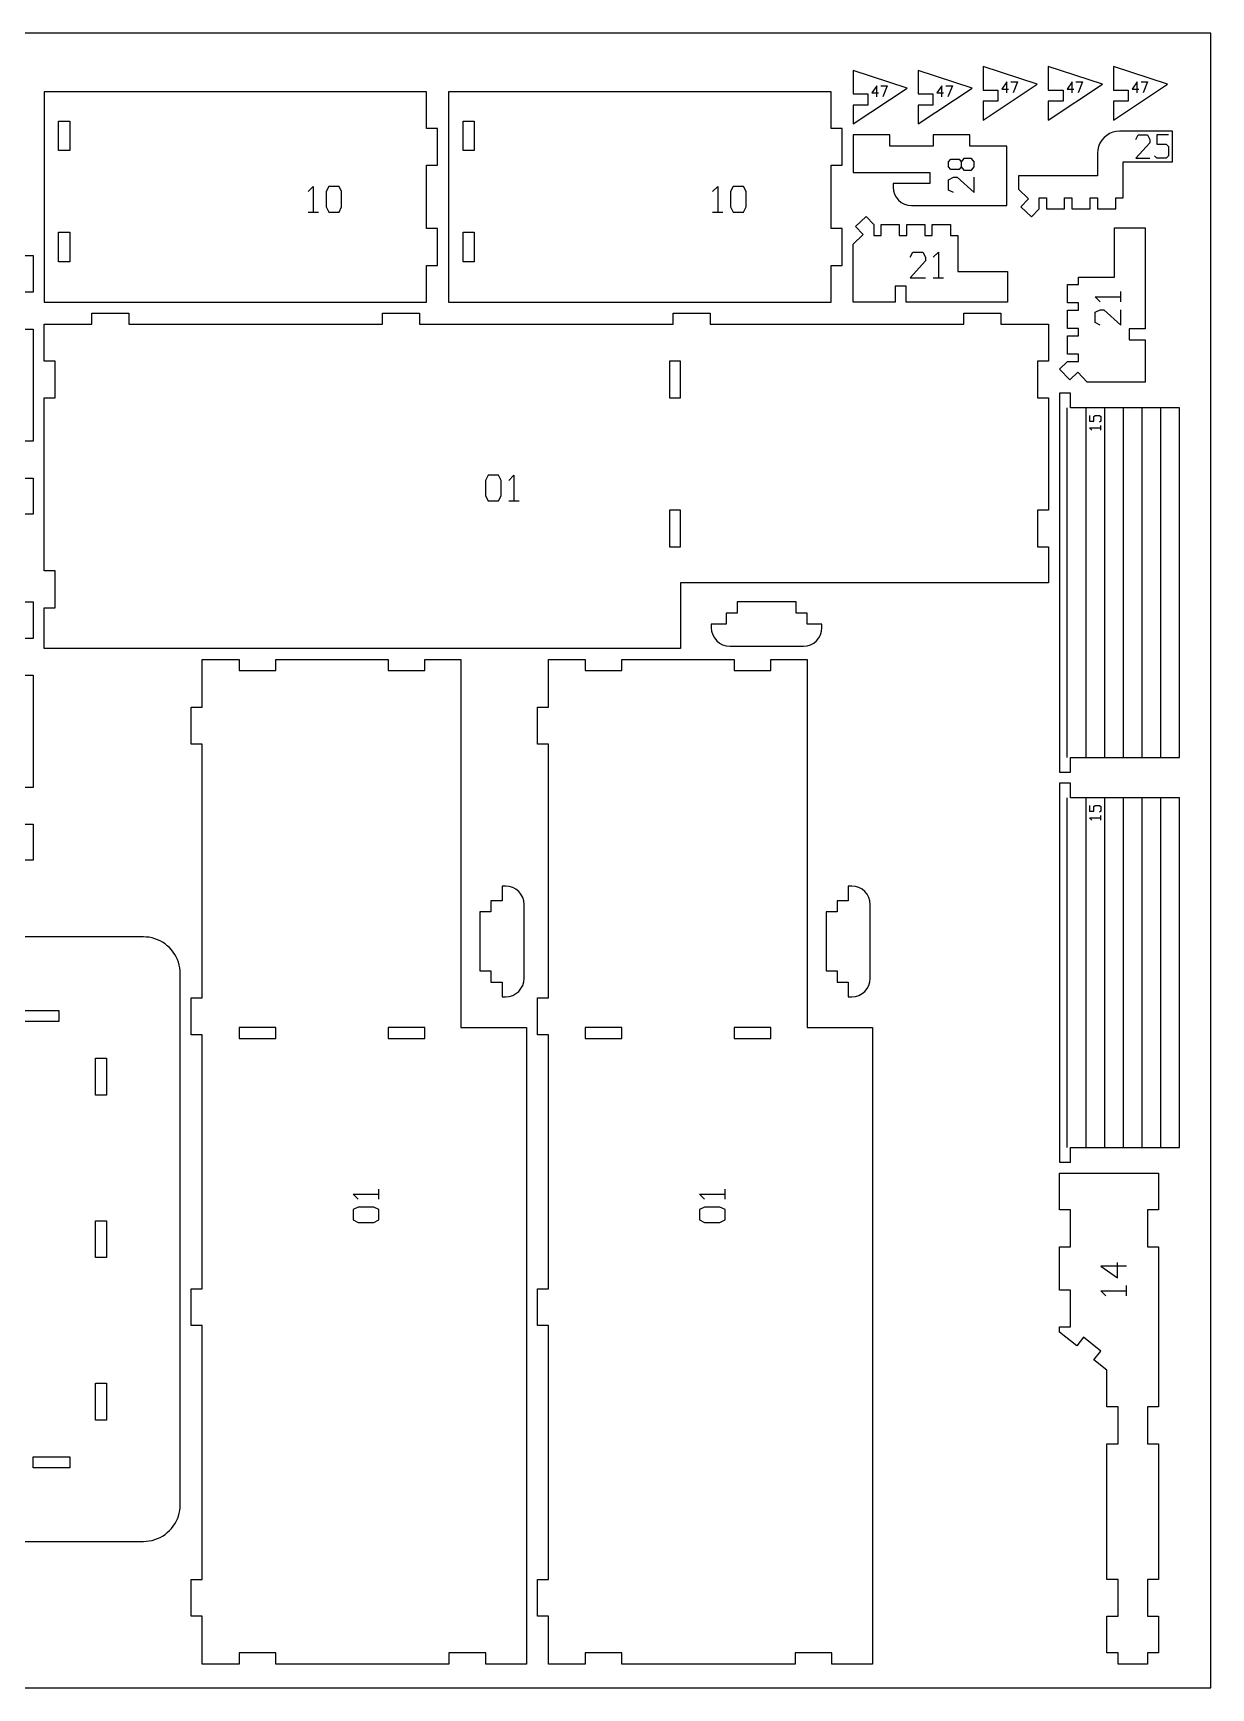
# Model space of a CAD drawing. Header units: millimetres. Extents: x 0 to 600, y 0 to 450.
# Drawn here: x 279.7 to 600, y 0 to 450 of the extents above; entities that cross this region are included whole.
import ezdxf

# ---------------------------------------------------------------- set-up
doc = ezdxf.new("R2010")
doc.units = ezdxf.units.MM
for name, color, linetype in [('CUT', 1, 'Continuous'), ('ENGRAVE', 5, 'Continuous'), ('SHEET', 8, 'Continuous')]:
    doc.layers.add(name, color=color, linetype=linetype)

msp = doc.modelspace()

# ---------------------------------------------------------------- linework, layer by layer
at = {"layer": 'CUT'}
for p, q in [((517.38, 435.05), (502.68, 439.86)), ((502.68, 439.86), (502.68, 433.44)), ((535.08, 435.05), (520.38, 439.86)), ((520.38, 439.86), (520.38, 433.44)), ((552.78, 436.1), (538.08, 440.9)), ((538.08, 440.9), (538.08, 434.48)), ((570.48, 436.1), (555.78, 440.9)), ((555.78, 440.9), (555.78, 434.48)), ((588.18, 436.1), (573.48, 440.9)), ((573.48, 440.9), (573.48, 434.48)), ((282.67, 434.07), (282.67, 376.82)), ((386.68, 434.07), (282.67, 434.07)), ((386.68, 424.07), (386.68, 434.07)), ((392.68, 434.07), (392.68, 376.82)), ((496.68, 434.07), (392.68, 434.07)), ((496.68, 424.07), (496.68, 434.07)), ((502.68, 425.29), (517.38, 435.05)), ((502.68, 433.44), (506.68, 433.44)), ((506.68, 433.44), (506.68, 430.44)), ((520.38, 425.29), (535.08, 435.05)), ((520.38, 433.44), (524.38, 433.44)), ((524.38, 433.44), (524.38, 430.44)), ((538.08, 426.34), (552.78, 436.1)), ((538.08, 434.48), (542.08, 434.48)), ((542.08, 434.48), (542.08, 431.48)), ((555.78, 426.34), (570.48, 436.1)), ((555.78, 434.48), (559.78, 434.48)), ((559.78, 434.48), (559.78, 431.48)), ((573.48, 426.34), (588.18, 436.1)), ((573.48, 434.48), (577.48, 434.48)), ((577.48, 434.48), (577.48, 431.48)), ((502.68, 430.44), (502.68, 425.29)), ((506.68, 430.44), (502.68, 430.44)), ((520.38, 430.44), (520.38, 425.29)), ((524.38, 430.44), (520.38, 430.44)), ((538.08, 431.48), (538.08, 426.34)), ((542.08, 431.48), (538.08, 431.48)), ((555.78, 431.48), (555.78, 426.34)), ((559.78, 431.48), (555.78, 431.48)), ((573.48, 431.48), (573.48, 426.34)), ((577.48, 431.48), (573.48, 431.48)), ((286.62, 418.07), (286.62, 426.07)), ((286.62, 426.07), (289.62, 426.07)), ((289.62, 426.07), (289.62, 418.07)), ((389.68, 424.07), (386.68, 424.07)), ((389.68, 414.07), (389.68, 424.07)), ((396.63, 418.07), (396.63, 426.07)), ((396.63, 426.07), (399.63, 426.07)), ((399.63, 426.07), (399.63, 418.07)), ((499.68, 424.07), (496.68, 424.07)), ((499.68, 414.07), (499.68, 424.07)), ((573.32, 423.04), (572.45, 422.68)), ((574.24, 423.26), (573.32, 423.04)), ((575.18, 423.34), (574.24, 423.26)), ((589.59, 423.34), (575.18, 423.34)), ((589.59, 414.97), (589.59, 423.34)), ((512.68, 422.29), (502.68, 422.29)), ((502.68, 422.29), (502.68, 412.12)), ((512.68, 419.29), (512.68, 422.29)), ((524.47, 419.29), (512.68, 419.29)), ((534.47, 422.29), (524.47, 422.29)), ((524.47, 422.29), (524.47, 419.29)), ((534.47, 419.29), (534.47, 422.29)), ((544.47, 419.29), (534.47, 419.29)), ((544.47, 403.12), (544.47, 419.29)), ((569.47, 419.19), (569.25, 418.28)), ((569.83, 420.06), (569.47, 419.19)), ((570.32, 420.86), (569.83, 420.06)), ((570.94, 421.58), (570.32, 420.86)), ((571.65, 422.19), (570.94, 421.58)), ((572.45, 422.68), (571.65, 422.19)), ((289.62, 418.07), (286.62, 418.07)), ((386.68, 396.83), (386.68, 414.07)), ((386.68, 414.07), (389.68, 414.07)), ((399.63, 418.07), (396.63, 418.07)), ((496.68, 396.83), (496.68, 414.07)), ((496.68, 414.07), (499.68, 414.07)), ((569.25, 418.28), (569.18, 417.34)), ((569.18, 417.34), (569.18, 411.22)), ((576.14, 414.97), (589.59, 414.97)), ((576.14, 405.22), (576.14, 414.97)), ((502.68, 412.12), (523.58, 412.12)), ((523.58, 412.12), (523.58, 409.12)), ((569.18, 411.22), (547.64, 411.22)), ((547.64, 411.22), (547.64, 407.54)), ((523.58, 409.12), (513.57, 409.12)), ((513.57, 409.12), (513.57, 408.12)), ((513.57, 408.12), (513.67, 407.14)), ((513.67, 407.14), (513.95, 406.21)), ((513.95, 406.21), (514.42, 405.34)), ((514.42, 405.34), (515.04, 404.58)), ((547.64, 407.54), (550.35, 404.97)), ((553.25, 402.22), (553.25, 405.22)), ((553.25, 405.22), (555.25, 405.22)), ((555.25, 405.22), (555.25, 402.22)), ((560.22, 402.22), (560.22, 405.22)), ((560.22, 405.22), (562.22, 405.22)), ((562.22, 405.22), (562.22, 402.22)), ((567.18, 405.22), (569.18, 405.22)), ((567.18, 402.22), (567.18, 405.22)), ((569.18, 405.22), (569.18, 402.22)), ((574.14, 405.22), (576.14, 405.22)), ((574.14, 402.22), (574.14, 405.22)), ((515.04, 404.58), (515.8, 403.96)), ((515.8, 403.96), (516.66, 403.5)), ((516.66, 403.5), (517.6, 403.21)), ((517.6, 403.21), (518.58, 403.12)), ((518.58, 403.12), (544.47, 403.12)), ((550.35, 404.97), (548.29, 402.79)), ((548.29, 402.79), (551.19, 400.04)), ((551.19, 400.04), (553.25, 402.22)), ((555.25, 402.22), (560.22, 402.22)), ((562.22, 402.22), (567.18, 402.22)), ((569.18, 402.22), (574.14, 402.22)), ((389.68, 396.83), (386.68, 396.83)), ((389.68, 386.82), (389.68, 396.83)), ((499.68, 396.83), (496.68, 396.83)), ((499.68, 386.82), (499.68, 396.83)), ((503.33, 397.37), (506.24, 400.12)), ((505.39, 395.19), (503.33, 397.37)), ((506.24, 400.12), (508.3, 397.94)), ((508.3, 397.94), (508.3, 394.94)), ((510.3, 394.94), (510.3, 397.94)), ((510.3, 397.94), (515.26, 397.94)), ((515.26, 397.94), (515.26, 394.94)), ((517.26, 394.94), (517.26, 397.94)), ((517.26, 397.94), (522.22, 397.94)), ((522.22, 397.94), (522.22, 394.94)), ((524.22, 394.94), (524.22, 397.94)), ((524.22, 397.94), (529.18, 397.94)), ((529.18, 397.94), (529.18, 394.94)), ((573.77, 397.04), (582.14, 397.04)), ((573.77, 383.59), (573.77, 397.04)), ((582.14, 397.04), (582.14, 369.56)), ((286.62, 387.82), (286.62, 395.83)), ((286.62, 395.83), (289.62, 395.83)), ((289.62, 395.83), (289.62, 387.82)), ((396.63, 387.82), (396.63, 395.83)), ((396.63, 395.83), (399.63, 395.83)), ((399.63, 395.83), (399.63, 387.82)), ((502.68, 392.63), (505.39, 395.19)), ((502.68, 376.82), (502.68, 392.63)), ((508.3, 394.94), (510.3, 394.94)), ((515.26, 394.94), (517.26, 394.94)), ((522.22, 394.94), (524.22, 394.94)), ((529.18, 394.94), (531.18, 394.94)), ((531.18, 394.94), (531.18, 385.19)), ((266.67, 389.53), (279.67, 389.53)), ((279.67, 389.53), (279.67, 379.53)), ((289.62, 387.82), (286.62, 387.82)), ((399.63, 387.82), (396.63, 387.82)), ((386.68, 376.82), (386.68, 386.82)), ((386.68, 386.82), (389.68, 386.82)), ((496.68, 376.82), (496.68, 386.82)), ((496.68, 386.82), (499.68, 386.82)), ((531.18, 385.19), (544.64, 385.19)), ((544.64, 385.19), (544.64, 376.82)), ((564.02, 383.59), (573.77, 383.59)), ((564.02, 381.59), (564.02, 383.59)), ((279.67, 379.53), (276.67, 379.53)), ((514.16, 381.19), (514.16, 376.82)), ((517.16, 381.19), (514.16, 381.19)), ((517.16, 376.82), (517.16, 381.19)), ((561.02, 381.59), (564.02, 381.59)), ((561.02, 376.63), (561.02, 381.59)), ((282.67, 376.82), (386.68, 376.82)), ((295.67, 370.82), (295.67, 373.82)), ((295.67, 373.82), (305.67, 373.82)), ((305.67, 373.82), (305.67, 370.82)), ((374.73, 370.82), (374.73, 373.82)), ((374.73, 373.82), (384.73, 373.82)), ((384.73, 373.82), (384.73, 370.82)), ((392.68, 376.82), (496.68, 376.82)), ((453.78, 370.82), (453.78, 373.82)), ((453.78, 373.82), (463.78, 373.82)), ((463.78, 373.82), (463.78, 370.82)), ((514.16, 376.82), (502.68, 376.82)), ((544.64, 376.82), (517.16, 376.82)), ((532.84, 370.82), (532.84, 373.82)), ((532.84, 373.82), (542.84, 373.82)), ((542.84, 373.82), (542.84, 370.82)), ((564.02, 376.63), (561.02, 376.63)), ((561.02, 374.63), (564.02, 374.63)), ((561.02, 369.67), (561.02, 374.63)), ((564.02, 374.63), (564.02, 376.63)), ((276.67, 369.53), (279.67, 369.53)), ((279.67, 369.53), (279.67, 339.01)), ((282.67, 360.82), (282.67, 370.82)), ((282.67, 370.82), (295.67, 370.82)), ((305.67, 370.82), (374.73, 370.82)), ((384.73, 370.82), (453.78, 370.82)), ((463.78, 370.82), (532.84, 370.82)), ((542.84, 370.82), (555.84, 370.82)), ((555.84, 370.82), (555.84, 360.82)), ((564.02, 369.67), (561.02, 369.67)), ((564.02, 367.67), (564.02, 369.67)), ((582.14, 369.56), (577.77, 369.56)), ((577.77, 369.56), (577.77, 366.56)), ((561.02, 367.67), (564.02, 367.67)), ((561.02, 362.7), (561.02, 367.67)), ((577.77, 366.56), (582.14, 366.56)), ((582.14, 366.56), (582.14, 355.09)), ((285.67, 360.82), (282.67, 360.82)), ((285.67, 350.82), (285.67, 360.82)), ((452.79, 360.82), (452.79, 350.82)), ((455.79, 360.82), (452.79, 360.82)), ((455.79, 350.82), (455.79, 360.82)), ((552.84, 360.82), (552.84, 350.82)), ((555.84, 360.82), (552.84, 360.82)), ((558.84, 358.64), (561.02, 360.7)), ((564.02, 362.7), (561.02, 362.7)), ((561.02, 360.7), (564.02, 360.7)), ((564.02, 360.7), (564.02, 362.7)), ((561.59, 355.74), (558.84, 358.64)), ((563.77, 357.8), (561.59, 355.74)), ((566.33, 355.09), (563.77, 357.8)), ((558.84, 352.09), (558.84, 249.03)), ((561.84, 352.09), (558.84, 352.09)), ((561.84, 348.09), (561.84, 352.09)), ((582.14, 355.09), (566.33, 355.09)), ((282.67, 303.75), (282.67, 350.82)), ((282.67, 350.82), (285.67, 350.82)), ((452.79, 350.82), (455.79, 350.82)), ((552.84, 350.82), (555.84, 350.82)), ((555.84, 350.82), (555.84, 320.3)), ((560.84, 348.09), (560.84, 253.03)), ((591.42, 348.09), (561.84, 348.09)), ((565.94, 348.09), (565.94, 253.03)), ((571.04, 348.09), (571.04, 253.03)), ((576.13, 348.09), (576.13, 253.03)), ((581.23, 348.09), (581.23, 253.03)), ((586.33, 348.09), (586.33, 253.03)), ((591.42, 253.03), (591.42, 348.09)), ((279.67, 339.01), (276.67, 339.01)), ((276.67, 329.01), (279.67, 329.01)), ((279.67, 329.01), (279.67, 319.21)), ((452.79, 320.3), (452.79, 310.3)), ((455.79, 320.3), (452.79, 320.3)), ((455.79, 310.3), (455.79, 320.3)), ((552.84, 320.3), (552.84, 310.3)), ((555.84, 320.3), (552.84, 320.3)), ((279.67, 319.21), (179.62, 319.21)), ((452.79, 310.3), (455.79, 310.3)), ((552.84, 310.3), (555.84, 310.3)), ((555.84, 310.3), (555.84, 300.5)), ((285.67, 303.75), (282.67, 303.75)), ((285.67, 293.75), (285.67, 303.75)), ((455.79, 300.5), (455.79, 282.67)), ((555.84, 300.5), (455.79, 300.5)), ((266.67, 295.38), (279.67, 295.38)), ((279.67, 295.38), (279.67, 285.38)), ((282.67, 282.67), (282.67, 293.75)), ((282.67, 293.75), (285.67, 293.75)), ((471.13, 295.3), (471.13, 292.3)), ((487.19, 295.3), (471.13, 295.3)), ((487.19, 292.3), (487.19, 295.3)), ((464.12, 289.3), (464.12, 288.3)), ((468.13, 289.3), (464.12, 289.3)), ((464.12, 288.3), (464.22, 287.32)), ((468.13, 292.3), (468.13, 289.3)), ((471.13, 292.3), (468.13, 292.3)), ((490.19, 292.3), (487.19, 292.3)), ((490.19, 289.3), (490.19, 292.3)), ((494.19, 289.3), (490.19, 289.3)), ((494.1, 287.32), (494.19, 288.3)), ((494.19, 288.3), (494.19, 289.3)), ((279.67, 285.38), (276.67, 285.38)), ((464.22, 287.32), (464.51, 286.39)), ((464.51, 286.39), (464.97, 285.52)), ((464.97, 285.52), (465.59, 284.76)), ((465.59, 284.76), (466.35, 284.14)), ((466.35, 284.14), (467.21, 283.68)), ((467.21, 283.68), (468.15, 283.39)), ((490.17, 283.39), (491.1, 283.68)), ((491.1, 283.68), (491.97, 284.14)), ((491.97, 284.14), (492.73, 284.76)), ((492.73, 284.76), (493.35, 285.52)), ((493.35, 285.52), (493.81, 286.39)), ((493.81, 286.39), (494.1, 287.32)), ((455.79, 282.67), (282.67, 282.67)), ((325.68, 279.67), (335.68, 279.67)), ((325.68, 266.67), (325.68, 279.67)), ((335.68, 279.67), (335.68, 276.67)), ((345.68, 279.67), (376.2, 279.67)), ((345.68, 276.67), (345.68, 279.67)), ((376.2, 279.67), (376.2, 276.67)), ((386.2, 279.67), (396, 279.67)), ((386.2, 276.67), (386.2, 279.67)), ((396, 279.67), (396, 179.62)), ((419.83, 279.67), (429.83, 279.67)), ((419.83, 266.67), (419.83, 279.67)), ((429.83, 279.67), (429.83, 276.67)), ((439.83, 279.67), (470.35, 279.67)), ((439.83, 276.67), (439.83, 279.67)), ((468.15, 283.39), (469.13, 283.3)), ((469.13, 283.3), (489.19, 283.3)), ((470.35, 279.67), (470.35, 276.67)), ((480.35, 279.67), (490.15, 279.67)), ((480.35, 276.67), (480.35, 279.67)), ((489.19, 283.3), (490.17, 283.39)), ((490.15, 279.67), (490.15, 179.62)), ((276.67, 275.38), (279.67, 275.38)), ((279.67, 275.38), (279.67, 244.86)), ((335.68, 276.67), (345.68, 276.67)), ((376.2, 276.67), (386.2, 276.67)), ((429.83, 276.67), (439.83, 276.67)), ((470.35, 276.67), (480.35, 276.67)), ((322.68, 266.67), (325.68, 266.67)), ((322.68, 256.67), (322.68, 266.67)), ((416.83, 266.67), (419.83, 266.67)), ((416.83, 256.67), (416.83, 266.67)), ((325.68, 256.67), (322.68, 256.67)), ((325.68, 187.61), (325.68, 256.67)), ((419.83, 256.67), (416.83, 256.67)), ((419.83, 187.61), (419.83, 256.67)), ((561.84, 249.03), (561.84, 253.03)), ((561.84, 253.03), (591.42, 253.03)), ((558.84, 249.03), (561.84, 249.03)), ((279.67, 244.86), (276.67, 244.86)), ((558.84, 246.03), (558.84, 142.98)), ((561.84, 246.03), (558.84, 246.03)), ((561.84, 242.03), (561.84, 246.03)), ((560.84, 242.03), (560.84, 146.98)), ((591.42, 242.03), (561.84, 242.03)), ((565.94, 242.03), (565.94, 146.98)), ((571.04, 242.03), (571.04, 146.98)), ((576.13, 242.03), (576.13, 146.98)), ((581.23, 242.03), (581.23, 146.98)), ((586.33, 242.03), (586.33, 146.98)), ((591.42, 146.98), (591.42, 242.03)), ((276.67, 234.85), (279.67, 234.85)), ((279.67, 234.85), (279.67, 225.06)), ((279.67, 225.06), (179.62, 225.06)), ((408.2, 218.02), (407.2, 218.02)), ((407.2, 218.02), (407.2, 214.02)), ((409.18, 217.92), (408.2, 218.02)), ((410.12, 217.64), (409.18, 217.92)), ((410.98, 217.18), (410.12, 217.64)), ((411.74, 216.56), (410.98, 217.18)), ((412.36, 215.8), (411.74, 216.56)), ((502.35, 218.02), (501.35, 218.02)), ((501.35, 218.02), (501.35, 214.02)), ((503.33, 217.92), (502.35, 218.02)), ((504.27, 217.64), (503.33, 217.92)), ((505.13, 217.18), (504.27, 217.64)), ((505.89, 216.56), (505.13, 217.18)), ((506.51, 215.8), (505.89, 216.56)), ((407.2, 214.02), (404.2, 214.02)), ((404.2, 214.02), (404.2, 211.02)), ((412.82, 214.93), (412.36, 215.8)), ((413.11, 214), (412.82, 214.93)), ((413.2, 213.02), (413.11, 214)), ((413.2, 192.95), (413.2, 213.02)), ((501.35, 214.02), (498.35, 214.02)), ((498.35, 214.02), (498.35, 211.02)), ((506.97, 214.93), (506.51, 215.8)), ((507.26, 214), (506.97, 214.93)), ((507.35, 213.02), (507.26, 214)), ((507.35, 192.95), (507.35, 213.02)), ((404.2, 211.02), (401.2, 211.02)), ((401.2, 211.02), (401.2, 194.96)), ((498.35, 211.02), (495.35, 211.02)), ((495.35, 211.02), (495.35, 194.96)), ((309.68, 204.23), (16.5, 204.23)), ((310.46, 204.16), (309.68, 204.23)), ((311.24, 204.11), (310.46, 204.16)), ((312.01, 203.95), (311.24, 204.11)), ((312.77, 203.74), (312.01, 203.95)), ((313.5, 203.47), (312.77, 203.74)), ((314.22, 203.14), (313.5, 203.47)), ((314.9, 202.75), (314.22, 203.14)), ((315.56, 202.32), (314.9, 202.75)), ((316.17, 201.83), (315.56, 202.32)), ((316.75, 201.3), (316.17, 201.83)), ((317.28, 200.72), (316.75, 201.3)), ((317.77, 200.11), (317.28, 200.72)), ((318.2, 199.45), (317.77, 200.11)), ((318.59, 198.77), (318.2, 199.45)), ((318.92, 198.05), (318.59, 198.77)), ((319.19, 197.32), (318.92, 198.05)), ((319.4, 196.56), (319.19, 197.32)), ((319.56, 195.79), (319.4, 196.56)), ((319.65, 195.01), (319.56, 195.79)), ((319.68, 194.23), (319.65, 195.01)), ((319.68, 49.83), (319.68, 194.23)), ((401.2, 194.96), (404.2, 194.96)), ((404.2, 194.96), (404.2, 191.95)), ((495.35, 194.96), (498.35, 194.96)), ((498.35, 194.96), (498.35, 191.95)), ((404.2, 191.95), (407.2, 191.95)), ((407.2, 191.95), (407.2, 187.95)), ((410.98, 188.8), (411.74, 189.42)), ((411.74, 189.42), (412.36, 190.18)), ((412.36, 190.18), (412.82, 191.04)), ((412.82, 191.04), (413.11, 191.98)), ((413.11, 191.98), (413.2, 192.95)), ((498.35, 191.95), (501.35, 191.95)), ((501.35, 191.95), (501.35, 187.95)), ((505.13, 188.8), (505.89, 189.42)), ((505.89, 189.42), (506.51, 190.18)), ((506.51, 190.18), (506.97, 191.04)), ((506.97, 191.04), (507.26, 191.98)), ((507.26, 191.98), (507.35, 192.95)), ((322.68, 187.61), (325.68, 187.61)), ((322.68, 177.61), (322.68, 187.61)), ((407.2, 187.95), (408.2, 187.95)), ((408.2, 187.95), (409.18, 188.05)), ((409.18, 188.05), (410.12, 188.33)), ((410.12, 188.33), (410.98, 188.8)), ((416.83, 187.61), (419.83, 187.61)), ((416.83, 177.61), (416.83, 187.61)), ((501.35, 187.95), (502.35, 187.95)), ((502.35, 187.95), (503.33, 188.05)), ((503.33, 188.05), (504.27, 188.33)), ((504.27, 188.33), (505.13, 188.8)), ((276.67, 184.22), (286.67, 184.22)), ((286.67, 181.22), (276.67, 181.22)), ((286.67, 184.22), (286.67, 181.22)), ((325.68, 177.61), (322.68, 177.61)), ((325.68, 108.56), (325.68, 177.61)), ((345.68, 179.62), (335.68, 179.62)), ((335.68, 179.62), (335.68, 176.62)), ((335.68, 176.62), (345.68, 176.62)), ((345.68, 176.62), (345.68, 179.62)), ((386.2, 179.62), (376.2, 179.62)), ((376.2, 179.62), (376.2, 176.62)), ((376.2, 176.62), (386.2, 176.62)), ((386.2, 176.62), (386.2, 179.62)), ((396, 179.62), (413.83, 179.62)), ((413.83, 179.62), (413.83, 6.5)), ((419.83, 177.61), (416.83, 177.61)), ((419.83, 108.56), (419.83, 177.61)), ((439.83, 179.62), (429.83, 179.62)), ((429.83, 179.62), (429.83, 176.62)), ((429.83, 176.62), (439.83, 176.62)), ((439.83, 176.62), (439.83, 179.62)), ((480.35, 179.62), (470.35, 179.62)), ((470.35, 179.62), (470.35, 176.62)), ((470.35, 176.62), (480.35, 176.62)), ((480.35, 176.62), (480.35, 179.62)), ((490.15, 179.62), (507.98, 179.62)), ((507.98, 179.62), (507.98, 6.5)), ((296.67, 161.22), (296.67, 171.22)), ((296.67, 171.22), (299.67, 171.22)), ((299.67, 171.22), (299.67, 161.22)), ((299.67, 161.22), (296.67, 161.22)), ((561.84, 142.98), (561.84, 146.98)), ((561.84, 146.98), (591.42, 146.98)), ((558.84, 142.98), (561.84, 142.98)), ((558.84, 139.98), (585.79, 139.98)), ((558.84, 129.98), (558.84, 139.98)), ((585.79, 139.98), (585.79, 129.98)), ((296.67, 117.03), (296.67, 127.03)), ((296.67, 127.03), (299.67, 127.03)), ((299.67, 127.03), (299.67, 117.03)), ((561.84, 129.98), (558.84, 129.98)), ((561.84, 119.98), (561.84, 129.98)), ((585.79, 129.98), (582.79, 129.98)), ((582.79, 129.98), (582.79, 119.98)), ((299.67, 117.03), (296.67, 117.03)), ((558.84, 119.98), (561.84, 119.98)), ((558.84, 108.19), (558.84, 119.98)), ((582.79, 119.98), (585.79, 119.98)), ((585.79, 119.98), (585.79, 76.4)), ((322.68, 108.56), (325.68, 108.56)), ((322.68, 98.56), (322.68, 108.56)), ((416.83, 108.56), (419.83, 108.56)), ((416.83, 98.56), (416.83, 108.56)), ((561.84, 108.19), (558.84, 108.19)), ((561.84, 98.19), (561.84, 108.19)), ((325.68, 98.56), (322.68, 98.56)), ((325.68, 29.5), (325.68, 98.56)), ((419.83, 98.56), (416.83, 98.56)), ((419.83, 29.5), (419.83, 98.56)), ((558.84, 98.19), (561.84, 98.19)), ((558.84, 96.75), (558.84, 98.19)), ((563.51, 93), (558.84, 96.75)), ((565.39, 95.34), (563.51, 93)), ((570.07, 91.59), (565.39, 95.34)), ((568.19, 89.25), (570.07, 91.59)), ((571.74, 86.4), (568.19, 89.25)), ((571.74, 76.4), (571.74, 86.4)), ((296.67, 72.83), (296.67, 82.84)), ((296.67, 82.84), (299.67, 82.84)), ((299.67, 82.84), (299.67, 72.83)), ((299.67, 72.83), (296.67, 72.83)), ((574.74, 76.4), (571.74, 76.4)), ((574.74, 66.4), (574.74, 76.4)), ((585.79, 76.4), (582.79, 76.4)), ((582.79, 76.4), (582.79, 66.4)), ((571.74, 66.4), (574.74, 66.4)), ((571.74, 29.5), (571.74, 66.4)), ((582.79, 66.4), (585.79, 66.4)), ((585.79, 66.4), (585.79, 29.5)), ((279.67, 59.83), (279.67, 62.83)), ((279.67, 62.83), (289.67, 62.83)), ((289.67, 59.83), (279.67, 59.83)), ((289.67, 62.83), (289.67, 59.83)), ((319.65, 49.04), (319.68, 49.83)), ((318.2, 44.6), (318.59, 45.29)), ((318.59, 45.29), (318.92, 46)), ((318.92, 46), (319.19, 46.74)), ((319.19, 46.74), (319.4, 47.49)), ((319.4, 47.49), (319.56, 48.26)), ((319.56, 48.26), (319.65, 49.04)), ((312.77, 40.32), (313.5, 40.59)), ((313.5, 40.59), (314.22, 40.92)), ((314.22, 40.92), (314.9, 41.3)), ((314.9, 41.3), (315.56, 41.74)), ((315.56, 41.74), (316.17, 42.22)), ((316.17, 42.22), (316.75, 42.76)), ((316.75, 42.76), (317.28, 43.33)), ((317.28, 43.33), (317.77, 43.95)), ((317.77, 43.95), (318.2, 44.6)), ((233.25, 39.83), (309.68, 39.83)), ((309.68, 39.83), (310.46, 39.86)), ((310.46, 39.86), (311.24, 39.95)), ((311.24, 39.95), (312.01, 40.1)), ((312.01, 40.1), (312.77, 40.32)), ((322.68, 29.5), (325.68, 29.5)), ((322.68, 19.5), (322.68, 29.5)), ((416.83, 29.5), (419.83, 29.5)), ((416.83, 19.5), (416.83, 29.5)), ((574.74, 29.5), (571.74, 29.5)), ((574.74, 19.5), (574.74, 29.5)), ((585.79, 29.5), (582.79, 29.5)), ((582.79, 29.5), (582.79, 19.5)), ((325.68, 19.5), (322.68, 19.5)), ((325.68, 6.5), (325.68, 19.5)), ((419.83, 19.5), (416.83, 19.5)), ((419.83, 6.5), (419.83, 19.5)), ((571.74, 19.5), (574.74, 19.5)), ((571.74, 9.5), (571.74, 19.5)), ((582.79, 19.5), (585.79, 19.5)), ((585.79, 19.5), (585.79, 9.5)), ((345.68, 9.5), (335.68, 9.5)), ((335.68, 9.5), (335.68, 6.5)), ((345.68, 6.5), (345.68, 9.5)), ((402.76, 9.5), (392.75, 9.5)), ((392.75, 9.5), (392.75, 6.5)), ((402.76, 6.5), (402.76, 9.5)), ((439.83, 9.5), (429.83, 9.5)), ((429.83, 9.5), (429.83, 6.5)), ((439.83, 6.5), (439.83, 9.5)), ((496.91, 9.5), (486.91, 9.5)), ((486.91, 9.5), (486.91, 6.5)), ((496.91, 6.5), (496.91, 9.5)), ((574.74, 9.5), (571.74, 9.5)), ((574.74, 6.5), (574.74, 9.5)), ((585.79, 9.5), (582.79, 9.5)), ((582.79, 9.5), (582.79, 6.5)), ((335.68, 6.5), (325.68, 6.5)), ((392.75, 6.5), (345.68, 6.5)), ((413.83, 6.5), (402.76, 6.5)), ((429.83, 6.5), (419.83, 6.5)), ((486.91, 6.5), (439.83, 6.5)), ((507.98, 6.5), (496.91, 6.5)), ((582.79, 6.5), (574.74, 6.5))]:
    msp.add_line(p, q, dxfattribs=at)
at = {"layer": 'ENGRAVE'}
for p, q in [((544.53, 436.73), (543.18, 434.77)), ((544.53, 433.72), (544.53, 436.73)), ((545.59, 436.73), (547.39, 436.73)), ((547.39, 436.73), (546.19, 433.72)), ((562.23, 436.73), (560.88, 434.77)), ((562.23, 433.72), (562.23, 436.73)), ((563.29, 436.73), (565.09, 436.73)), ((565.09, 436.73), (563.89, 433.72)), ((579.93, 436.73), (578.58, 434.77)), ((579.93, 433.72), (579.93, 436.73)), ((580.99, 436.73), (582.79, 436.73)), ((582.79, 436.73), (581.59, 433.72)), ((509.13, 435.68), (507.78, 433.73)), ((507.78, 433.73), (509.58, 433.73)), ((509.13, 432.67), (509.13, 435.68)), ((510.19, 435.68), (511.99, 435.68)), ((511.99, 435.68), (510.79, 432.67)), ((526.83, 435.68), (525.48, 433.73)), ((525.48, 433.73), (527.28, 433.73)), ((526.83, 432.67), (526.83, 435.68)), ((527.89, 435.68), (529.69, 435.68)), ((529.69, 435.68), (528.49, 432.67)), ((543.18, 434.77), (544.98, 434.77)), ((560.88, 434.77), (562.68, 434.77)), ((578.58, 434.77), (580.38, 434.77)), ((579.58, 421.06), (580.21, 422.33)), ((583.39, 420.17), (579.58, 415.97)), ((580.21, 422.33), (582.76, 422.33)), ((582.76, 422.33), (583.39, 421.06)), ((583.39, 421.06), (583.39, 420.17)), ((588.47, 422.33), (585.3, 422.33)), ((585.3, 422.33), (585.3, 419.79)), ((585.3, 419.79), (587.84, 419.79)), ((587.84, 419.79), (588.47, 419.15)), ((588.47, 419.15), (588.47, 416.61)), ((528.6, 415.01), (529.3, 415.71)), ((528.6, 413.61), (528.6, 415.01)), ((529.3, 415.71), (531.54, 415.71)), ((531.54, 415.71), (532.1, 415.01)), ((532.8, 415.92), (532.1, 415.01)), ((532.1, 415.01), (532.1, 413.61)), ((534.9, 415.92), (532.8, 415.92)), ((535.6, 415.01), (534.9, 415.92)), ((535.6, 413.61), (535.6, 415.01)), ((579.58, 415.97), (583.39, 415.97)), ((585.3, 415.97), (584.66, 416.61)), ((587.84, 415.97), (585.3, 415.97)), ((588.47, 416.61), (587.84, 415.97)), ((529.3, 412.91), (528.6, 413.61)), ((528.6, 410.11), (530, 410.81)), ((528.6, 407.31), (528.6, 410.11)), ((531.54, 412.91), (529.3, 412.91)), ((530, 410.81), (530.98, 410.81)), ((530.98, 410.81), (535.6, 406.61)), ((532.1, 413.61), (531.54, 412.91)), ((532.1, 413.61), (532.8, 412.7)), ((532.8, 412.7), (534.9, 412.7)), ((534.9, 412.7), (535.6, 413.61)), ((535.6, 406.61), (535.6, 410.81)), ((354.47, 406.92), (355.87, 408.32)), ((355.87, 408.32), (355.87, 401.32)), ((360.07, 408.32), (359.37, 406.92)), ((359.37, 406.92), (359.37, 402.72)), ((362.87, 408.32), (360.07, 408.32)), ((363.57, 406.92), (362.87, 408.32)), ((363.57, 402.72), (363.57, 406.92)), ((464.48, 406.92), (465.88, 408.32)), ((465.88, 408.32), (465.88, 401.32)), ((470.08, 408.32), (469.38, 406.92)), ((469.38, 406.92), (469.38, 402.72)), ((472.88, 408.32), (470.08, 408.32)), ((473.58, 406.92), (472.88, 408.32)), ((473.58, 402.72), (473.58, 406.92)), ((530, 406.61), (528.6, 407.31)), ((354.47, 401.32), (357.27, 401.32)), ((359.37, 402.72), (360.07, 401.32)), ((360.07, 401.32), (362.87, 401.32)), ((362.87, 401.32), (363.57, 402.72)), ((464.48, 401.32), (467.28, 401.32)), ((469.38, 402.72), (470.08, 401.32)), ((470.08, 401.32), (472.88, 401.32)), ((472.88, 401.32), (473.58, 402.72)), ((518.19, 389.05), (518.89, 390.45)), ((522.39, 388.07), (518.19, 383.46)), ((518.89, 390.45), (521.69, 390.45)), ((521.69, 390.45), (522.39, 389.05)), ((522.39, 389.05), (522.39, 388.07)), ((524.49, 389.05), (525.89, 390.45)), ((525.89, 390.45), (525.89, 383.46)), ((518.19, 383.46), (522.39, 383.46)), ((524.49, 383.46), (527.29, 383.46)), ((569.9, 376.89), (568.5, 378.29)), ((568.5, 378.29), (575.5, 378.29)), ((575.5, 376.89), (575.5, 379.69)), ((568.5, 374.09), (569.9, 374.79)), ((568.5, 371.29), (568.5, 374.09)), ((569.9, 374.79), (570.88, 374.79)), ((570.88, 374.79), (575.5, 370.59)), ((575.5, 370.59), (575.5, 374.79)), ((569.9, 370.59), (568.5, 371.29)), ((566.97, 346.02), (566.97, 344.48)), ((566.97, 344.48), (568.2, 344.48)), ((567.58, 342.03), (566.97, 342.64)), ((566.97, 342.64), (570.04, 342.64)), ((568.2, 345.71), (568.5, 346.02)), ((568.2, 344.48), (568.2, 345.71)), ((568.5, 346.02), (569.73, 346.02)), ((569.73, 346.02), (570.04, 345.71)), ((570.04, 344.48), (569.73, 344.18)), ((570.04, 345.71), (570.04, 344.48)), ((570.04, 342.03), (570.04, 343.26)), ((403.43, 329.78), (402.73, 328.38)), ((406.23, 329.78), (403.43, 329.78)), ((406.93, 328.38), (406.23, 329.78)), ((409.03, 328.38), (410.43, 329.78)), ((410.43, 329.78), (410.43, 322.78)), ((402.73, 328.38), (402.73, 324.18)), ((402.73, 324.18), (403.43, 322.78)), ((406.23, 322.78), (406.93, 324.18)), ((406.93, 324.18), (406.93, 328.38)), ((403.43, 322.78), (406.23, 322.78)), ((409.03, 322.78), (411.83, 322.78)), ((566.97, 239.96), (566.97, 238.43)), ((568.2, 239.66), (568.5, 239.96)), ((568.2, 238.43), (568.2, 239.66)), ((568.5, 239.96), (569.73, 239.96)), ((569.73, 239.96), (570.04, 239.66)), ((570.04, 239.66), (570.04, 238.43)), ((566.97, 238.43), (568.2, 238.43)), ((567.58, 235.98), (566.97, 236.59)), ((566.97, 236.59), (570.04, 236.59)), ((570.04, 238.43), (569.73, 238.12)), ((570.04, 235.98), (570.04, 237.2)), ((373.72, 132.86), (373.72, 135.66)), ((467.87, 132.86), (467.87, 135.66)), ((368.12, 132.86), (366.72, 134.26)), ((366.72, 134.26), (373.72, 134.26)), ((368.12, 130.76), (366.72, 130.06)), ((372.32, 130.76), (368.12, 130.76)), ((373.72, 130.06), (372.32, 130.76)), ((462.27, 132.86), (460.87, 134.26)), ((460.87, 134.26), (467.87, 134.26)), ((462.27, 130.76), (460.87, 130.06)), ((466.47, 130.76), (462.27, 130.76)), ((467.87, 130.06), (466.47, 130.76)), ((366.72, 130.06), (366.72, 127.26)), ((366.72, 127.26), (368.12, 126.56)), ((368.12, 126.56), (372.32, 126.56)), ((372.32, 126.56), (373.72, 127.26)), ((373.72, 127.26), (373.72, 130.06)), ((460.87, 130.06), (460.87, 127.26)), ((460.87, 127.26), (462.27, 126.56)), ((462.27, 126.56), (466.47, 126.56)), ((466.47, 126.56), (467.87, 127.26)), ((467.87, 127.26), (467.87, 130.06)), ((577.02, 114.66), (570.02, 114.66)), ((570.02, 114.66), (574.57, 111.51)), ((574.57, 111.51), (574.57, 115.71)), ((571.42, 106.61), (570.02, 108.01)), ((570.02, 108.01), (577.02, 108.01)), ((577.02, 106.61), (577.02, 109.41))]:
    msp.add_line(p, q, dxfattribs=at)
at = {"layer": 'SHEET'}
for p, q in [((600, 450), (0, 450)), ((600, 0), (600, 450)), ((0, 0), (600, 0))]:
    msp.add_line(p, q, dxfattribs=at)

doc.saveas('drawing.dxf')
